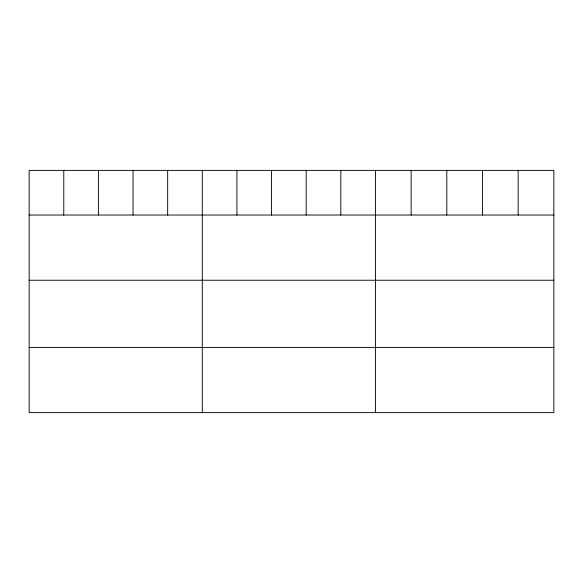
<?xml version="1.0" encoding="UTF-8"?>
<svg xmlns="http://www.w3.org/2000/svg" width="583" height="583" viewBox="0 0 583 583"><rect width="100%" height="100%" fill="white"/><g stroke="black" fill="none" stroke-linecap="round" stroke-linejoin="round"><path stroke-width="0.87" d="M553.85 215.032L553.85 412.618L29.15 412.618L29.15 170.382L553.85 170.382L553.85 215.032L29.15 215.032M29.15 280.241L553.85 280.241M29.15 347.417L553.85 347.417M518.17 170.382L518.17 215.032M482.491 170.382L482.491 215.032M446.811 170.382L446.811 215.032M411.132 170.382L411.132 215.032M375.452 170.382L375.452 412.618M340.822 170.382L340.822 215.032M306.192 170.382L306.192 215.032M271.561 170.382L271.561 215.032M236.931 170.382L236.931 215.032M202.301 170.382L202.301 412.618M167.671 170.382L167.671 215.032M133.041 170.382L133.041 215.032M98.41 170.382L98.41 215.032M63.78 170.382L63.78 215.032"/></g></svg>
